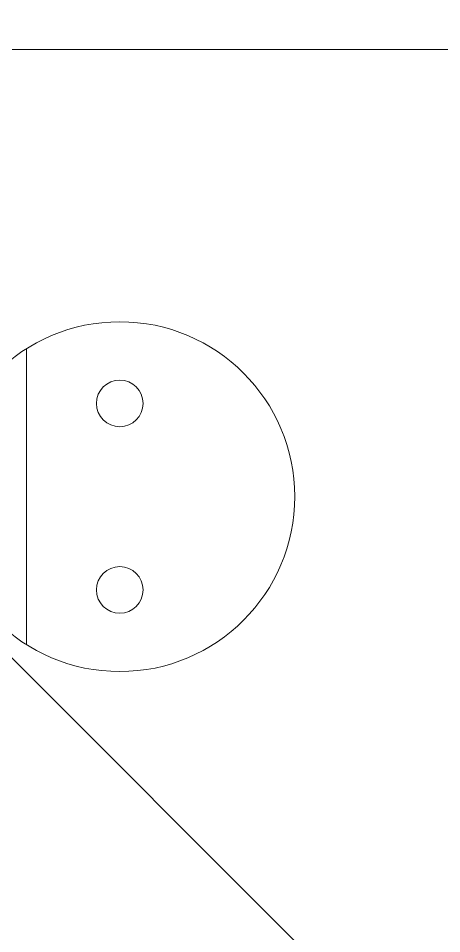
# Model space of a CAD drawing. Units: millimetres at full size, sheet at 1:100. Extents: x 3352 to 127672, y -40372 to 101181.
# Drawn here: x 68225 to 68678, y -4526 to -3545 of the extents above; entities that cross this region are included whole.
import ezdxf

# ---------------------------------------------------------------- set-up
doc = ezdxf.new("R2010")
doc.units = ezdxf.units.MM
doc.header["$LTSCALE"] = 100
doc.layers.add('0-0', color=134, linetype='Continuous', lineweight=18)

msp = doc.modelspace()

# ---------------------------------------------------------------- linework, layer by layer
at = {"layer": '0-0', "color": 140}
msp.add_line((65773.8, -1787), (69719.8, -5733), dxfattribs=at)
at = {"layer": '0-0'}
msp.add_line((65818.8, -3578.6), (69649.8, -3578.6), dxfattribs=at)
at = {"layer": '0-0', "color": 230}
msp.add_line((68233.5, -4216.5), (68233.5, -3899.3), dxfattribs=at)
for centre, radius in [((68333.5, -4057.9), 187.5), ((68333.5, -3957.9), 25), ((68333.5, -4157.9), 25)]:
    msp.add_circle(centre, radius, dxfattribs=at)

doc.saveas('drawing.dxf')
